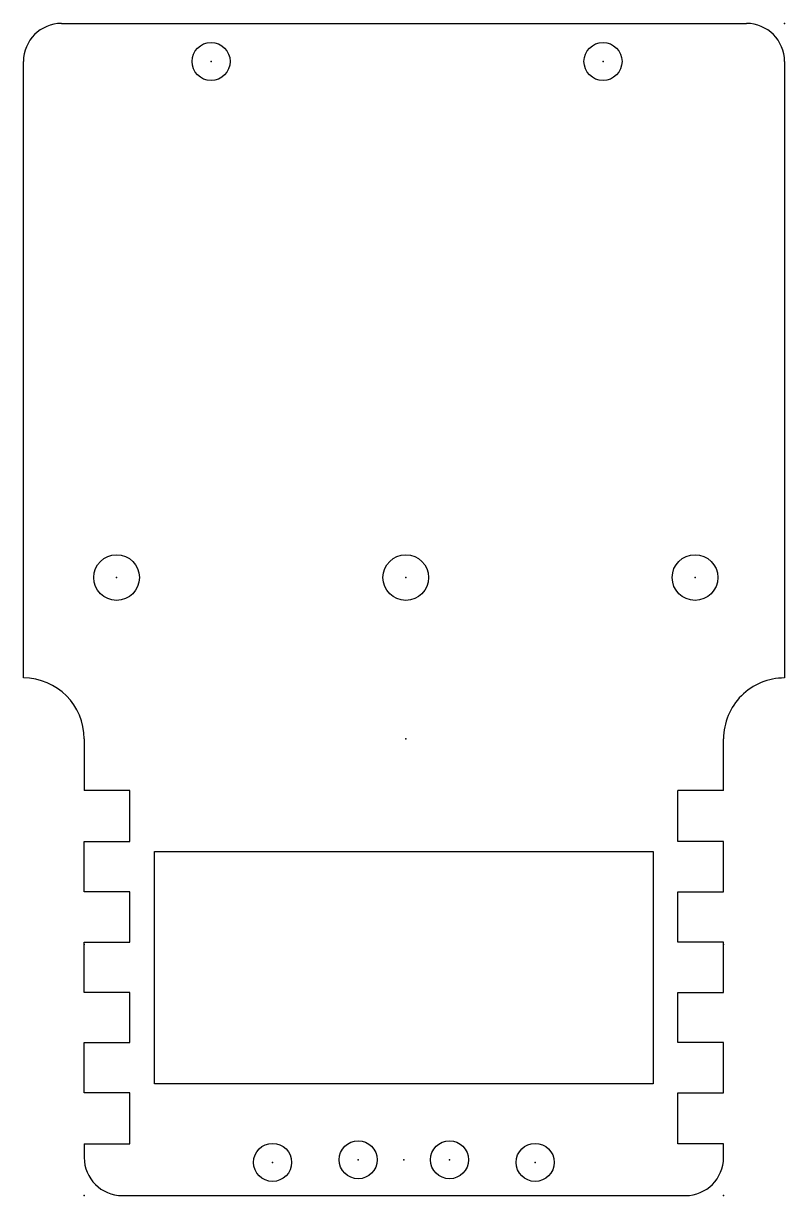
# Model space of a CAD drawing. Header units: millimetres. Extents: x -25.1 to 24.9, y -30 to 47.
import ezdxf

# ---------------------------------------------------------------- set-up
doc = ezdxf.new("R2010")
doc.units = ezdxf.units.MM
doc.header["$MEASUREMENT"] = 0
doc.layers.add('Baseplate 2026 v1_Baseplate 2026 v12_Sketch1', color=7, linetype='Continuous')

msp = doc.modelspace()

# ---------------------------------------------------------------- linework, layer by layer
at = {"layer": 'Baseplate 2026 v1_Baseplate 2026 v12_Sketch1'}
for p, q in [((-22.619, 46.999), (22.381, 46.999)), ((-25.119, 4), (-25.119, 44.499)), ((24.881, 44.499), (24.881, 3.999)), ((-21.128, -0.001), (-21.128, -3.401)), ((20.872, -3.401), (20.872, -0.001)), ((-18.128, -3.401), (-21.128, -3.401)), ((-18.128, -6.751), (-18.128, -3.401)), ((17.872, -6.751), (17.872, -3.401)), ((20.872, -3.401), (17.872, -3.401)), ((-21.128, -6.751), (-18.128, -6.751)), ((-21.128, -10.051), (-21.128, -6.751)), ((20.872, -6.751), (17.872, -6.751)), ((20.872, -10.051), (20.872, -6.751)), ((-16.503, -7.401), (16.247, -7.401)), ((-16.503, -22.651), (-16.503, -7.401)), ((16.247, -7.401), (16.247, -22.651)), ((-18.128, -10.051), (-21.128, -10.051)), ((-18.128, -13.351), (-18.128, -10.051)), ((17.872, -13.351), (17.872, -10.051)), ((17.872, -10.051), (20.872, -10.051)), ((-21.128, -16.651), (-21.128, -13.351)), ((-21.128, -13.351), (-18.128, -13.351)), ((20.872, -13.351), (17.872, -13.351)), ((20.872, -16.651), (20.872, -13.351)), ((-18.128, -16.651), (-21.128, -16.651)), ((-18.128, -19.951), (-18.128, -16.651)), ((17.872, -19.951), (17.872, -16.651)), ((17.872, -16.651), (20.872, -16.651)), ((-21.128, -19.951), (-18.128, -19.951)), ((-21.128, -23.251), (-21.128, -19.951)), ((20.872, -19.951), (17.872, -19.951)), ((20.872, -23.251), (20.872, -19.951)), ((16.247, -22.651), (-16.503, -22.651)), ((-18.126, -23.251), (-21.128, -23.251)), ((-18.126, -26.601), (-18.126, -23.251)), ((17.872, -26.601), (17.872, -23.251)), ((17.872, -23.251), (20.872, -23.251)), ((-21.128, -26.601), (-18.126, -26.601)), ((-21.128, -26.601), (-21.128, -27.501)), ((20.872, -26.601), (17.872, -26.601)), ((20.872, -27.501), (20.872, -26.601)), ((-18.628, -30.001), (18.372, -30.001))]:
    msp.add_line(p, q, dxfattribs=at)
for centre, radius in [((-12.795, 44.499), 1.25), ((12.955, 44.499), 1.25), ((-19, 10.599), 1.5), ((0, 10.599), 1.5), ((19, 10.599), 1.5), ((-8.753, -27.821), 1.25), ((-3.128, -27.651), 1.25), ((2.872, -27.651), 1.25), ((8.497, -27.821), 1.25)]:
    msp.add_circle(centre, radius, dxfattribs=at)
for centre, radius, start, end in [((-22.619, 44.499), 2.5, 90, 180), ((22.381, 44.499), 2.5, 0, 90), ((-25.128, 0), 4, 359.97767, 89.87294), ((24.872, -0.001), 4, 89.87294, 180), ((-18.628, -27.501), 2.5, 180, 270), ((18.372, -27.501), 2.5, 270, 360)]:
    msp.add_arc(centre, radius, start, end, dxfattribs=at)
for p in [(24.881, 46.999), (-12.795, 44.499), (12.955, 44.499), (-19, 10.599), (0, 10.599), (19, 10.599), (0, 0), (-21.128, -13.501), (20.872, -13.5), (-3.128, -27.651), (-0.128, -27.651), (2.872, -27.651), (-8.753, -27.821), (8.497, -27.821), (-21.128, -30.001), (20.872, -30.001)]:
    msp.add_point(p, dxfattribs=at)

doc.saveas('drawing.dxf')
